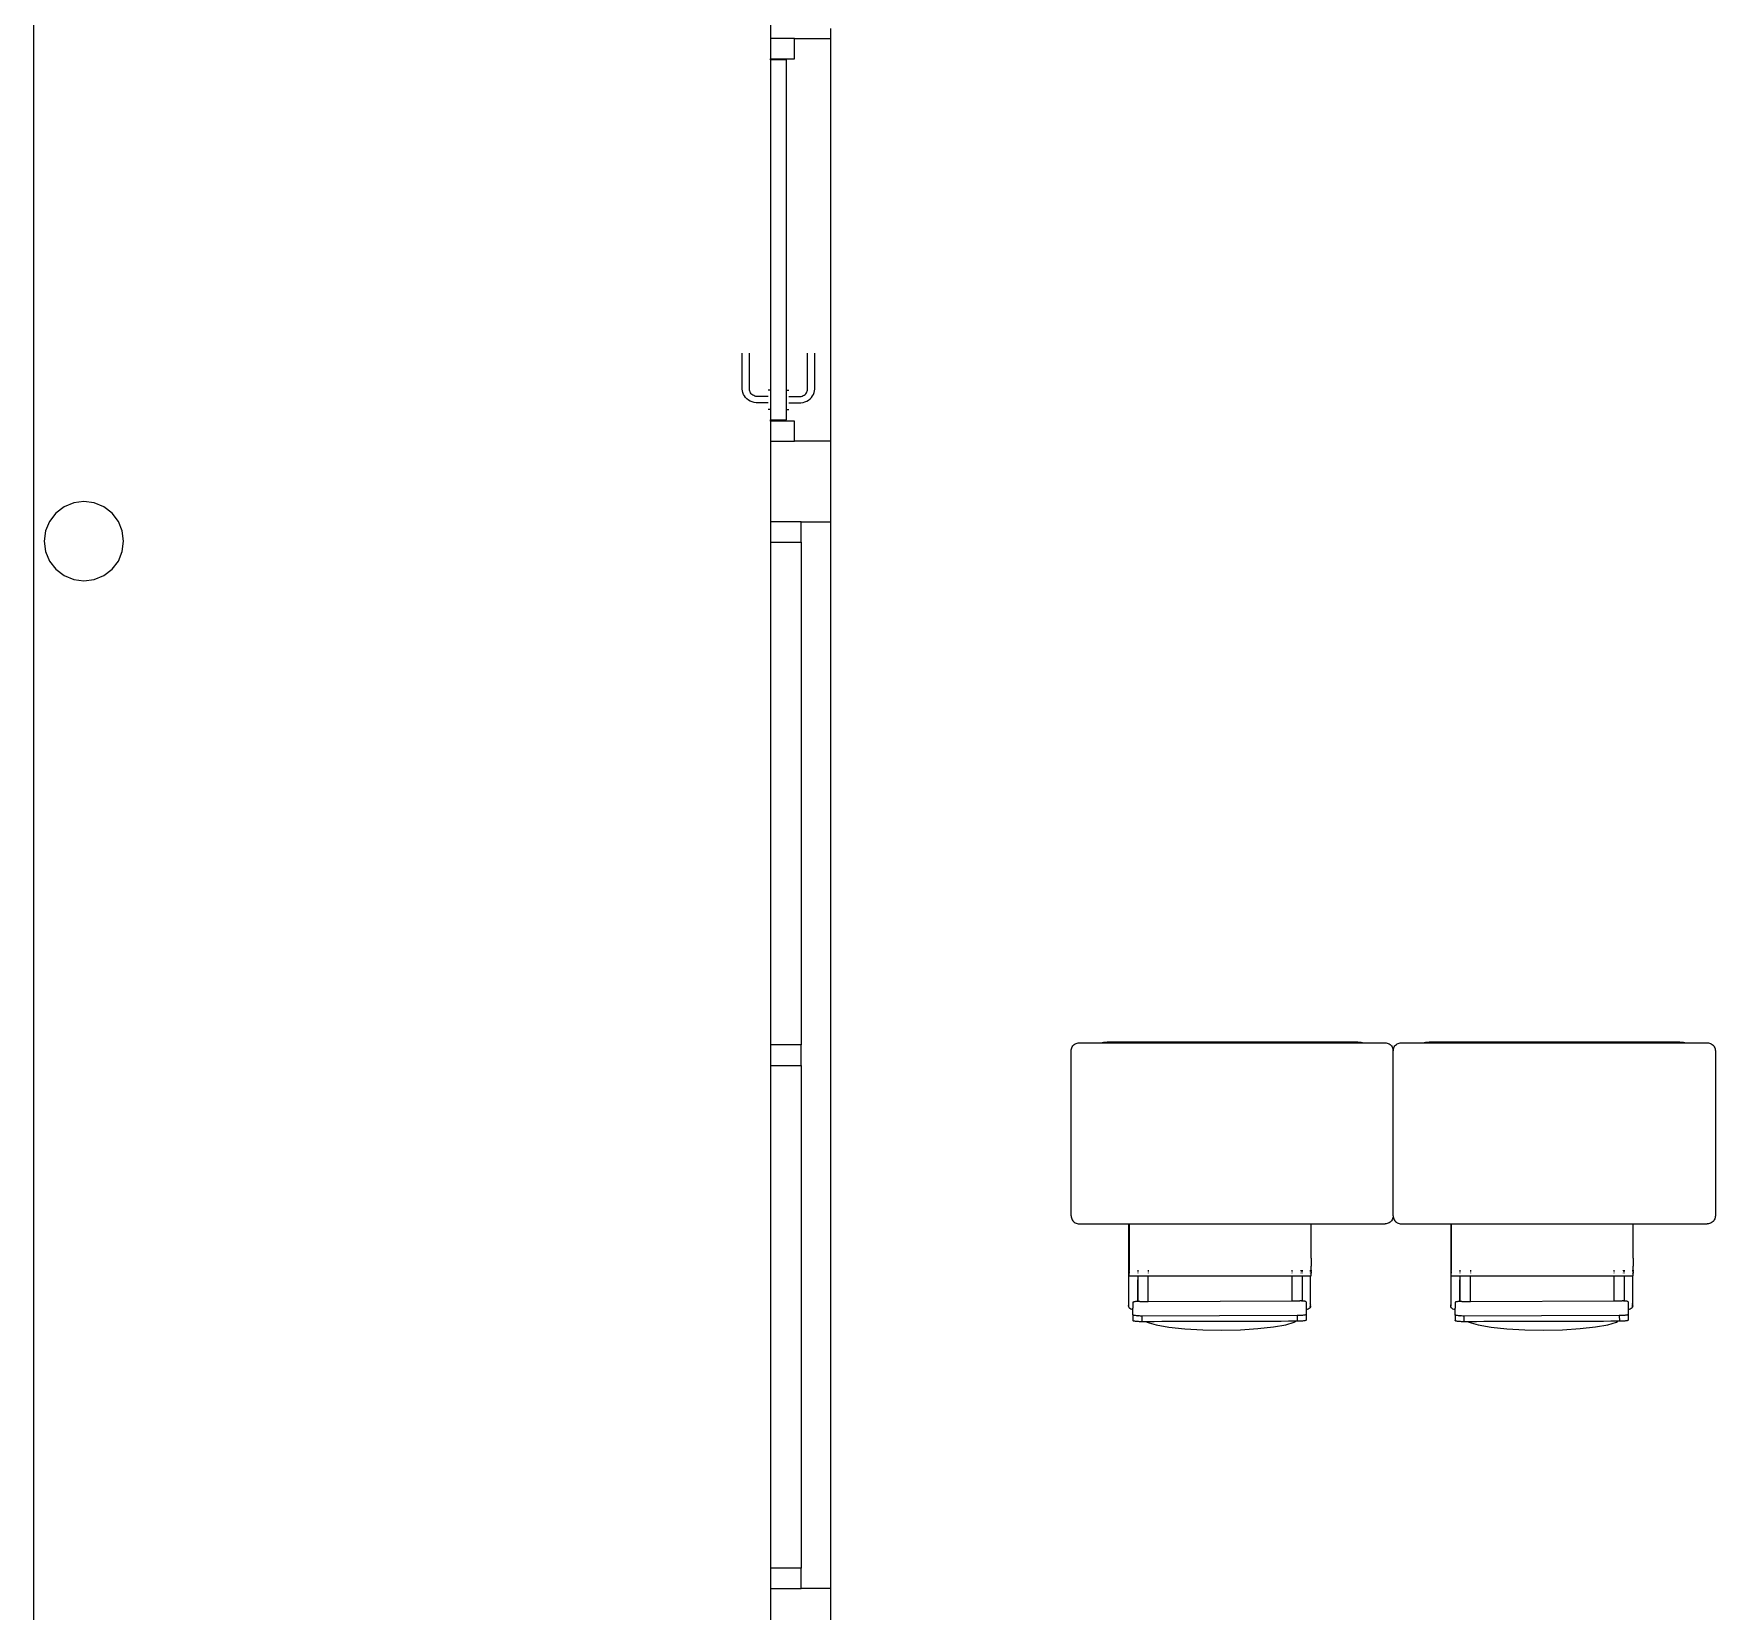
# Model space of a CAD drawing. Header units: metres. Extents: x -2 to 5.8, y -17.4 to 16.6.
# Drawn here: x -2.001 to 2.176, y -13.289 to -9.37 of the extents above; entities that cross this region are included whole.
import ezdxf

# ---------------------------------------------------------------- set-up
doc = ezdxf.new("R2010")
doc.units = ezdxf.units.M
doc.layers.add('SectionCutEdges', color=7, linetype='Continuous')

msp = doc.modelspace()

# ---------------------------------------------------------------- linework, layer by layer
for p, q in [((-2.0009, -1.232), (-2.0009, -17.377)), ((-0.0209, -10.382), (-0.0209, -9.382)), ((-0.1709, -9.435), (-0.1709, -9.432)), ((-0.2409, -10.2527), (-0.2409, -10.1632)), ((-0.2231, -10.2522), (-0.2231, -10.1632)), ((-0.0787, -10.2522), (-0.0787, -10.1632)), ((-0.0609, -10.2527), (-0.0609, -10.1632)), ((-0.2406, -10.2569), (-0.2409, -10.2527)), ((-0.2396, -10.2613), (-0.2406, -10.2569)), ((-0.2379, -10.2656), (-0.2396, -10.2613)), ((-0.2356, -10.2696), (-0.2379, -10.2656)), ((-0.2328, -10.2733), (-0.2356, -10.2696)), ((-0.2294, -10.2767), (-0.2328, -10.2733)), ((-0.2229, -10.2549), (-0.2231, -10.2522)), ((-0.2224, -10.2573), (-0.2229, -10.2549)), ((-0.2214, -10.2597), (-0.2224, -10.2573)), ((-0.2202, -10.2619), (-0.2214, -10.2597)), ((-0.2186, -10.2639), (-0.2202, -10.2619)), ((-0.2168, -10.2658), (-0.2186, -10.2639)), ((-0.2146, -10.2674), (-0.2168, -10.2658)), ((-0.2123, -10.2688), (-0.2146, -10.2674)), ((-0.2097, -10.2699), (-0.2123, -10.2688)), ((-0.2071, -10.2706), (-0.2097, -10.2699)), ((-0.2043, -10.2711), (-0.2071, -10.2706)), ((-0.2012, -10.2713), (-0.2043, -10.2711)), ((-0.1764, -10.2713), (-0.2012, -10.2713)), ((-0.1709, -10.2549), (-0.1764, -10.2549)), ((-0.1309, -10.2549), (-0.1253, -10.2549)), ((-0.1253, -10.2713), (-0.1006, -10.2713)), ((-0.1006, -10.2713), (-0.0975, -10.2711)), ((-0.0975, -10.2711), (-0.0947, -10.2706)), ((-0.0947, -10.2706), (-0.0921, -10.2699)), ((-0.0921, -10.2699), (-0.0895, -10.2688)), ((-0.0895, -10.2688), (-0.0872, -10.2674)), ((-0.0872, -10.2674), (-0.085, -10.2658)), ((-0.085, -10.2658), (-0.0832, -10.2639)), ((-0.0832, -10.2639), (-0.0816, -10.2619)), ((-0.0816, -10.2619), (-0.0803, -10.2597)), ((-0.0803, -10.2597), (-0.0794, -10.2573)), ((-0.0794, -10.2573), (-0.0789, -10.2549)), ((-0.0789, -10.2549), (-0.0787, -10.2522)), ((-0.0724, -10.2767), (-0.069, -10.2733)), ((-0.069, -10.2733), (-0.0662, -10.2696)), ((-0.0662, -10.2696), (-0.0639, -10.2656)), ((-0.0639, -10.2656), (-0.0622, -10.2613)), ((-0.0622, -10.2613), (-0.0612, -10.2569)), ((-0.0612, -10.2569), (-0.0609, -10.2527)), ((-0.2255, -10.2797), (-0.2294, -10.2767)), ((-0.2212, -10.2822), (-0.2255, -10.2797)), ((-0.2166, -10.2842), (-0.2212, -10.2822)), ((-0.2117, -10.2856), (-0.2166, -10.2842)), ((-0.2066, -10.2865), (-0.2117, -10.2856)), ((-0.2017, -10.2867), (-0.2066, -10.2865)), ((-0.1764, -10.2867), (-0.2017, -10.2867)), ((-0.1709, -10.3032), (-0.1764, -10.3032)), ((-0.1309, -10.3032), (-0.1253, -10.3032)), ((-0.1253, -10.2867), (-0.1, -10.2867)), ((-0.1, -10.2867), (-0.0952, -10.2865)), ((-0.0952, -10.2865), (-0.0901, -10.2856)), ((-0.0901, -10.2856), (-0.0852, -10.2842)), ((-0.0852, -10.2842), (-0.0806, -10.2822)), ((-0.0806, -10.2822), (-0.0763, -10.2797)), ((-0.0763, -10.2797), (-0.0724, -10.2767)), ((-0.1709, -10.332), (-0.1709, -10.329)), ((-0.0209, -13.232), (-0.0209, -10.582)), ((-0.0947, -10.6328), (-0.0947, -11.8816)), ((0.5758, -11.8962), (0.576, -11.8936)), ((0.5758, -12.3062), (0.5758, -11.8962)), ((0.576, -11.8936), (0.5765, -11.891)), ((0.5765, -11.891), (0.5773, -11.8885)), ((0.5773, -11.8885), (0.5785, -11.8862)), ((0.5785, -11.8862), (0.58, -11.884)), ((0.58, -11.884), (0.5817, -11.882)), ((0.5817, -11.882), (0.5837, -11.8803)), ((0.5837, -11.8803), (0.5858, -11.8789)), ((0.5858, -11.8789), (0.5882, -11.8777)), ((0.5882, -11.8777), (0.5906, -11.8769)), ((0.5906, -11.8769), (0.5932, -11.8764)), ((0.5932, -11.8764), (0.5958, -11.8762)), ((0.5958, -11.8762), (0.6493, -11.8762)), ((0.6493, -11.8762), (0.6561, -11.8748)), ((0.6493, -11.8762), (1.3032, -11.8762)), ((0.6561, -11.8748), (0.6649, -11.8742)), ((0.6649, -11.8742), (1.2876, -11.8742)), ((1.2876, -11.8742), (1.2964, -11.8748)), ((1.2964, -11.8748), (1.3032, -11.8762)), ((1.3032, -11.8762), (1.3558, -11.8762)), ((1.3558, -11.8762), (1.3584, -11.8764)), ((1.3584, -11.8764), (1.361, -11.8769)), ((1.361, -11.8769), (1.3635, -11.8777)), ((1.3635, -11.8777), (1.3658, -11.8789)), ((1.3658, -11.8789), (1.368, -11.8803)), ((1.368, -11.8803), (1.37, -11.882)), ((1.37, -11.882), (1.3717, -11.884)), ((1.3717, -11.884), (1.3731, -11.8862)), ((1.3731, -11.8862), (1.3743, -11.8885)), ((1.3743, -11.8885), (1.3751, -11.891)), ((1.3751, -11.891), (1.3757, -11.8936)), ((1.3757, -11.8936), (1.3758, -11.8962)), ((1.3758, -11.8962), (1.376, -11.8936)), ((1.3758, -12.3062), (1.3758, -11.8962)), ((1.376, -11.8936), (1.3765, -11.891)), ((1.3765, -11.891), (1.3773, -11.8885)), ((1.3773, -11.8885), (1.3785, -11.8862)), ((1.3785, -11.8862), (1.38, -11.884)), ((1.38, -11.884), (1.3817, -11.882)), ((1.3817, -11.882), (1.3837, -11.8803)), ((1.3837, -11.8803), (1.3858, -11.8789)), ((1.3858, -11.8789), (1.3882, -11.8777)), ((1.3882, -11.8777), (1.3906, -11.8769)), ((1.3906, -11.8769), (1.3932, -11.8764)), ((1.3932, -11.8764), (1.3958, -11.8762)), ((1.3958, -11.8762), (1.4493, -11.8762)), ((1.4493, -11.8762), (1.4561, -11.8748)), ((1.4493, -11.8762), (2.1032, -11.8762)), ((1.4561, -11.8748), (1.4649, -11.8742)), ((1.4649, -11.8742), (2.0876, -11.8742)), ((2.0876, -11.8742), (2.0964, -11.8748)), ((2.0964, -11.8748), (2.1032, -11.8762)), ((2.1032, -11.8762), (2.1558, -11.8762)), ((2.1558, -11.8762), (2.1584, -11.8764)), ((2.1584, -11.8764), (2.161, -11.8769)), ((2.161, -11.8769), (2.1635, -11.8777)), ((2.1635, -11.8777), (2.1658, -11.8789)), ((2.1658, -11.8789), (2.168, -11.8803)), ((2.168, -11.8803), (2.17, -11.882)), ((2.17, -11.882), (2.1717, -11.884)), ((2.1717, -11.884), (2.1731, -11.8862)), ((2.1731, -11.8862), (2.1743, -11.8885)), ((2.1743, -11.8885), (2.1751, -11.891)), ((2.1751, -11.891), (2.1757, -11.8936)), ((2.1757, -11.8936), (2.1758, -11.8962)), ((2.1758, -11.8962), (2.1758, -12.3062)), ((-0.0947, -11.9324), (-0.0947, -13.1812)), ((0.5758, -12.3062), (0.576, -12.3088)), ((0.576, -12.3088), (0.5765, -12.3114)), ((0.5765, -12.3114), (0.5773, -12.3138)), ((0.5773, -12.3138), (0.5785, -12.3162)), ((0.5785, -12.3162), (0.58, -12.3184)), ((0.58, -12.3184), (0.5817, -12.3203)), ((0.5817, -12.3203), (0.5837, -12.3221)), ((1.37, -12.3203), (1.368, -12.3221)), ((1.3717, -12.3184), (1.37, -12.3203)), ((1.3731, -12.3162), (1.3717, -12.3184)), ((1.3743, -12.3138), (1.3731, -12.3162)), ((1.3751, -12.3114), (1.3743, -12.3138)), ((1.3757, -12.3088), (1.3751, -12.3114)), ((1.3758, -12.3062), (1.3757, -12.3088)), ((1.3758, -12.3062), (1.376, -12.3088)), ((1.376, -12.3088), (1.3765, -12.3114)), ((1.3765, -12.3114), (1.3773, -12.3138)), ((1.3773, -12.3138), (1.3785, -12.3162)), ((1.3785, -12.3162), (1.38, -12.3184)), ((1.38, -12.3184), (1.3817, -12.3203)), ((1.3817, -12.3203), (1.3837, -12.3221)), ((2.17, -12.3203), (2.168, -12.3221)), ((2.1717, -12.3184), (2.17, -12.3203)), ((2.1731, -12.3162), (2.1717, -12.3184)), ((2.1743, -12.3138), (2.1731, -12.3162)), ((2.1751, -12.3114), (2.1743, -12.3138)), ((2.1757, -12.3088), (2.1751, -12.3114)), ((2.1758, -12.3062), (2.1757, -12.3088)), ((0.5837, -12.3221), (0.5858, -12.3235)), ((0.5858, -12.3235), (0.5882, -12.3247)), ((0.5882, -12.3247), (0.5906, -12.3255)), ((0.5906, -12.3255), (0.5932, -12.326)), ((0.5932, -12.326), (0.5958, -12.3262)), ((0.5958, -12.3262), (0.7186, -12.3262)), ((0.7186, -12.3262), (0.719, -12.3262)), ((0.7186, -12.3262), (0.7186, -12.5294)), ((0.719, -12.3262), (0.72, -12.3262)), ((0.72, -12.3262), (0.72, -12.411)), ((0.72, -12.3262), (1.172, -12.3262)), ((1.172, -12.411), (1.172, -12.3262)), ((1.172, -12.3262), (1.3558, -12.3262)), ((1.3584, -12.326), (1.3558, -12.3262)), ((1.361, -12.3255), (1.3584, -12.326)), ((1.3635, -12.3247), (1.361, -12.3255)), ((1.3658, -12.3235), (1.3635, -12.3247)), ((1.368, -12.3221), (1.3658, -12.3235)), ((1.3837, -12.3221), (1.3858, -12.3235)), ((1.3858, -12.3235), (1.3882, -12.3247)), ((1.3882, -12.3247), (1.3906, -12.3255)), ((1.3906, -12.3255), (1.3932, -12.326)), ((1.3932, -12.326), (1.3958, -12.3262)), ((1.3958, -12.3262), (1.5186, -12.3262)), ((1.5186, -12.3262), (1.519, -12.3262)), ((1.5186, -12.3262), (1.5186, -12.5294)), ((1.519, -12.3262), (1.52, -12.3262)), ((1.52, -12.3262), (1.52, -12.411)), ((1.52, -12.3262), (1.972, -12.3262)), ((1.972, -12.411), (1.972, -12.3262)), ((1.972, -12.3262), (2.1558, -12.3262)), ((2.1584, -12.326), (2.1558, -12.3262)), ((2.161, -12.3255), (2.1584, -12.326)), ((2.1635, -12.3247), (2.161, -12.3255)), ((2.1658, -12.3235), (2.1635, -12.3247)), ((2.168, -12.3221), (2.1658, -12.3235)), ((0.72, -12.411), (0.72, -12.421)), ((0.72, -12.421), (0.72, -12.4262)), ((0.72, -12.4262), (0.72, -12.4313)), ((0.72, -12.4313), (0.72, -12.4315)), ((0.72, -12.4315), (0.72, -12.4339)), ((0.72, -12.4339), (0.72, -12.4365)), ((0.72, -12.4365), (0.72, -12.4366)), ((0.72, -12.4366), (0.72, -12.439)), ((0.72, -12.439), (0.72, -12.4414)), ((0.72, -12.4414), (0.72, -12.4416)), ((0.72, -12.4425), (0.72, -12.4416)), ((0.72, -12.4425), (0.72, -12.4431)), ((0.72, -12.4443), (0.72, -12.4431)), ((0.72, -12.4443), (0.72, -12.4449)), ((0.72, -12.4449), (0.72, -12.4455)), ((0.72, -12.4455), (0.72, -12.4461)), ((0.72, -12.4461), (0.72, -12.4463)), ((0.72, -12.4463), (0.72, -12.4467)), ((0.7416, -12.4414), (0.7416, -12.4425)), ((0.7416, -12.4431), (0.7416, -12.4443)), ((0.7416, -12.4449), (0.7416, -12.4455)), ((0.7419, -12.4425), (0.7419, -12.4414)), ((0.7419, -12.4443), (0.7419, -12.4431)), ((0.7419, -12.4455), (0.7419, -12.4449)), ((0.7675, -12.4414), (0.7675, -12.4425)), ((0.7675, -12.4431), (0.7675, -12.4443)), ((0.7675, -12.4449), (0.7675, -12.4455)), ((1.1244, -12.4425), (1.1244, -12.4414)), ((1.1244, -12.4443), (1.1244, -12.4431)), ((1.1244, -12.4455), (1.1244, -12.4449)), ((1.1473, -12.4425), (1.1473, -12.4414)), ((1.1473, -12.4431), (1.1473, -12.4443)), ((1.1473, -12.4455), (1.1473, -12.4449)), ((1.1503, -12.4425), (1.1503, -12.4414)), ((1.1503, -12.4443), (1.1503, -12.4431)), ((1.1503, -12.4455), (1.1503, -12.4449)), ((1.1706, -12.4425), (1.1706, -12.4414)), ((1.1706, -12.4443), (1.1706, -12.4431)), ((1.1706, -12.4455), (1.1706, -12.4449)), ((1.172, -12.411), (1.172, -12.4313)), ((1.172, -12.4339), (1.172, -12.4313)), ((1.172, -12.4365), (1.172, -12.4339)), ((1.172, -12.439), (1.172, -12.4365)), ((1.172, -12.4414), (1.172, -12.439)), ((1.172, -12.4414), (1.172, -12.4425)), ((1.172, -12.4425), (1.172, -12.4431)), ((1.172, -12.4443), (1.172, -12.4431)), ((1.172, -12.4443), (1.172, -12.4449)), ((1.172, -12.4449), (1.172, -12.4455)), ((1.172, -12.4455), (1.172, -12.4461)), ((1.172, -12.4461), (1.172, -12.4467)), ((1.52, -12.411), (1.52, -12.421)), ((1.52, -12.421), (1.52, -12.4262)), ((1.52, -12.4262), (1.52, -12.4313)), ((1.52, -12.4313), (1.52, -12.4315)), ((1.52, -12.4315), (1.52, -12.4339)), ((1.52, -12.4339), (1.52, -12.4365)), ((1.52, -12.4365), (1.52, -12.4366)), ((1.52, -12.4366), (1.52, -12.439)), ((1.52, -12.439), (1.52, -12.4414)), ((1.52, -12.4414), (1.52, -12.4416)), ((1.52, -12.4425), (1.52, -12.4416)), ((1.52, -12.4425), (1.52, -12.4431)), ((1.52, -12.4443), (1.52, -12.4431)), ((1.52, -12.4443), (1.52, -12.4449)), ((1.52, -12.4449), (1.52, -12.4455)), ((1.52, -12.4455), (1.52, -12.4461)), ((1.52, -12.4461), (1.52, -12.4463)), ((1.52, -12.4463), (1.52, -12.4467)), ((1.5416, -12.4414), (1.5416, -12.4425)), ((1.5416, -12.4431), (1.5416, -12.4443)), ((1.5416, -12.4449), (1.5416, -12.4455)), ((1.5419, -12.4425), (1.5419, -12.4414)), ((1.5419, -12.4443), (1.5419, -12.4431)), ((1.5419, -12.4455), (1.5419, -12.4449)), ((1.5675, -12.4414), (1.5675, -12.4425)), ((1.5675, -12.4431), (1.5675, -12.4443)), ((1.5675, -12.4449), (1.5675, -12.4455)), ((1.9244, -12.4425), (1.9244, -12.4414)), ((1.9244, -12.4443), (1.9244, -12.4431)), ((1.9244, -12.4455), (1.9244, -12.4449)), ((1.9473, -12.4425), (1.9473, -12.4414)), ((1.9473, -12.4431), (1.9473, -12.4443)), ((1.9473, -12.4455), (1.9473, -12.4449)), ((1.9503, -12.4425), (1.9503, -12.4414)), ((1.9503, -12.4443), (1.9503, -12.4431)), ((1.9503, -12.4455), (1.9503, -12.4449)), ((1.9706, -12.4425), (1.9706, -12.4414)), ((1.9706, -12.4443), (1.9706, -12.4431)), ((1.9706, -12.4455), (1.9706, -12.4449)), ((1.972, -12.411), (1.972, -12.4313)), ((1.972, -12.4339), (1.972, -12.4313)), ((1.972, -12.4365), (1.972, -12.4339)), ((1.972, -12.439), (1.972, -12.4365)), ((1.972, -12.4414), (1.972, -12.439)), ((1.972, -12.4414), (1.972, -12.4425)), ((1.972, -12.4425), (1.972, -12.4431)), ((1.972, -12.4443), (1.972, -12.4431)), ((1.972, -12.4443), (1.972, -12.4449)), ((1.972, -12.4449), (1.972, -12.4455)), ((1.972, -12.4455), (1.972, -12.4461)), ((1.972, -12.4461), (1.972, -12.4467)), ((0.72, -12.4467), (0.72, -12.4473)), ((0.72, -12.4473), (0.72, -12.4478)), ((0.72, -12.4478), (0.72, -12.4484)), ((0.72, -12.4507), (0.72, -12.4484)), ((0.72, -12.4547), (0.72, -12.4507)), ((0.72, -12.4547), (0.72, -12.455)), ((0.72, -12.455), (0.7201, -12.455)), ((0.7201, -12.455), (0.7202, -12.455)), ((0.7202, -12.455), (0.7219, -12.455)), ((0.7219, -12.455), (0.7242, -12.455)), ((0.7242, -12.455), (0.727, -12.455)), ((0.727, -12.455), (0.73, -12.455)), ((0.73, -12.455), (0.7331, -12.455)), ((0.7331, -12.455), (0.7359, -12.455)), ((0.7359, -12.455), (0.7384, -12.455)), ((0.7384, -12.455), (0.7403, -12.455)), ((0.7403, -12.455), (0.7416, -12.455)), ((0.7416, -12.4467), (0.7416, -12.4473)), ((0.7416, -12.4478), (0.7416, -12.4484)), ((0.7416, -12.455), (0.7416, -12.4561)), ((0.7416, -12.455), (0.7419, -12.455)), ((0.7416, -12.4561), (0.7416, -12.4591)), ((0.7416, -12.4591), (0.7416, -12.4615)), ((0.7416, -12.4615), (0.7416, -12.4635)), ((0.7416, -12.4635), (0.7416, -12.4649)), ((0.7416, -12.5188), (0.7416, -12.4649)), ((0.7419, -12.4473), (0.7419, -12.4467)), ((0.7419, -12.4484), (0.7419, -12.4478)), ((0.7419, -12.4576), (0.7419, -12.455)), ((0.7419, -12.455), (0.7419, -12.455)), ((0.7419, -12.455), (0.7434, -12.455)), ((0.7419, -12.46), (0.7419, -12.4576)), ((0.7419, -12.4619), (0.7419, -12.46)), ((0.7419, -12.4632), (0.7419, -12.4619)), ((0.7419, -12.5188), (0.7419, -12.4632)), ((0.7434, -12.455), (0.7454, -12.455)), ((0.7454, -12.455), (0.7481, -12.455)), ((0.7481, -12.455), (0.7512, -12.455)), ((0.7512, -12.455), (0.7546, -12.455)), ((0.7546, -12.455), (0.7579, -12.455)), ((0.7579, -12.455), (0.7611, -12.455)), ((0.7611, -12.455), (0.7637, -12.455)), ((0.7637, -12.455), (0.7658, -12.455)), ((0.7658, -12.455), (0.7671, -12.455)), ((0.7671, -12.455), (0.7675, -12.455)), ((0.7675, -12.4467), (0.7675, -12.4473)), ((0.7675, -12.4478), (0.7675, -12.4484)), ((0.7675, -12.455), (1.1244, -12.455)), ((0.7675, -12.5186), (0.7675, -12.455)), ((1.1244, -12.4473), (1.1244, -12.4467)), ((1.1244, -12.4484), (1.1244, -12.4478)), ((1.1244, -12.455), (1.1249, -12.455)), ((1.1244, -12.5177), (1.1244, -12.455)), ((1.1249, -12.455), (1.1261, -12.455)), ((1.1261, -12.455), (1.1282, -12.455)), ((1.1282, -12.455), (1.1309, -12.455)), ((1.1309, -12.455), (1.134, -12.455)), ((1.134, -12.455), (1.1374, -12.455)), ((1.1374, -12.455), (1.1407, -12.455)), ((1.1407, -12.455), (1.1438, -12.455)), ((1.1438, -12.455), (1.1465, -12.455)), ((1.1465, -12.455), (1.1486, -12.455)), ((1.1473, -12.4473), (1.1473, -12.4467)), ((1.1473, -12.4484), (1.1473, -12.4478)), ((1.1486, -12.455), (1.1488, -12.455)), ((1.1488, -12.455), (1.1491, -12.455)), ((1.1491, -12.455), (1.1499, -12.455)), ((1.1499, -12.455), (1.1503, -12.455)), ((1.1503, -12.4473), (1.1503, -12.4467)), ((1.1503, -12.4484), (1.1503, -12.4478)), ((1.1503, -12.456), (1.1503, -12.455)), ((1.1503, -12.455), (1.1506, -12.455)), ((1.1503, -12.4597), (1.1503, -12.456)), ((1.1503, -12.463), (1.1503, -12.4597)), ((1.1503, -12.4657), (1.1503, -12.463)), ((1.1503, -12.4678), (1.1503, -12.4657)), ((1.1503, -12.4693), (1.1503, -12.4678)), ((1.1503, -12.4701), (1.1503, -12.4693)), ((1.1503, -12.4854), (1.1503, -12.4701)), ((1.1503, -12.4996), (1.1503, -12.4854)), ((1.1506, -12.455), (1.1529, -12.455)), ((1.1529, -12.455), (1.1557, -12.455)), ((1.1557, -12.455), (1.1587, -12.455)), ((1.1587, -12.455), (1.1618, -12.455)), ((1.1618, -12.455), (1.1646, -12.455)), ((1.1646, -12.455), (1.167, -12.455)), ((1.167, -12.455), (1.1689, -12.455)), ((1.1689, -12.455), (1.1706, -12.455)), ((1.1706, -12.4473), (1.1706, -12.4467)), ((1.1706, -12.4484), (1.1706, -12.4478)), ((1.1706, -12.4575), (1.1706, -12.455)), ((1.1706, -12.455), (1.1706, -12.455)), ((1.1706, -12.455), (1.172, -12.455)), ((1.1706, -12.4599), (1.1706, -12.4575)), ((1.1706, -12.4618), (1.1706, -12.4599)), ((1.1706, -12.4631), (1.1706, -12.4618)), ((1.1706, -12.5297), (1.1706, -12.4631)), ((1.172, -12.4467), (1.172, -12.4473)), ((1.172, -12.4473), (1.172, -12.4478)), ((1.172, -12.4478), (1.172, -12.4484)), ((1.172, -12.455), (1.172, -12.4484)), ((1.52, -12.4467), (1.52, -12.4473)), ((1.52, -12.4473), (1.52, -12.4478)), ((1.52, -12.4478), (1.52, -12.4484)), ((1.52, -12.4507), (1.52, -12.4484)), ((1.52, -12.4547), (1.52, -12.4507)), ((1.52, -12.4547), (1.52, -12.455)), ((1.52, -12.455), (1.5201, -12.455)), ((1.5201, -12.455), (1.5202, -12.455)), ((1.5202, -12.455), (1.5219, -12.455)), ((1.5219, -12.455), (1.5242, -12.455)), ((1.5242, -12.455), (1.527, -12.455)), ((1.527, -12.455), (1.53, -12.455)), ((1.53, -12.455), (1.5331, -12.455)), ((1.5331, -12.455), (1.5359, -12.455)), ((1.5359, -12.455), (1.5384, -12.455)), ((1.5384, -12.455), (1.5403, -12.455)), ((1.5403, -12.455), (1.5416, -12.455)), ((1.5416, -12.4467), (1.5416, -12.4473)), ((1.5416, -12.4478), (1.5416, -12.4484)), ((1.5416, -12.455), (1.5416, -12.4561)), ((1.5416, -12.455), (1.5419, -12.455)), ((1.5416, -12.4561), (1.5416, -12.4591)), ((1.5416, -12.4591), (1.5416, -12.4615)), ((1.5416, -12.4615), (1.5416, -12.4635)), ((1.5416, -12.4635), (1.5416, -12.4649)), ((1.5416, -12.5188), (1.5416, -12.4649)), ((1.5419, -12.4473), (1.5419, -12.4467)), ((1.5419, -12.4484), (1.5419, -12.4478)), ((1.5419, -12.4576), (1.5419, -12.455)), ((1.5419, -12.455), (1.5419, -12.455)), ((1.5419, -12.455), (1.5434, -12.455)), ((1.5419, -12.46), (1.5419, -12.4576)), ((1.5419, -12.4619), (1.5419, -12.46)), ((1.5419, -12.4632), (1.5419, -12.4619)), ((1.5419, -12.5188), (1.5419, -12.4632)), ((1.5434, -12.455), (1.5454, -12.455)), ((1.5454, -12.455), (1.5481, -12.455)), ((1.5481, -12.455), (1.5512, -12.455)), ((1.5512, -12.455), (1.5546, -12.455)), ((1.5546, -12.455), (1.5579, -12.455)), ((1.5579, -12.455), (1.5611, -12.455)), ((1.5611, -12.455), (1.5637, -12.455)), ((1.5637, -12.455), (1.5658, -12.455)), ((1.5658, -12.455), (1.5671, -12.455)), ((1.5671, -12.455), (1.5675, -12.455)), ((1.5675, -12.4467), (1.5675, -12.4473)), ((1.5675, -12.4478), (1.5675, -12.4484)), ((1.5675, -12.455), (1.9244, -12.455)), ((1.5675, -12.5186), (1.5675, -12.455)), ((1.9244, -12.4473), (1.9244, -12.4467)), ((1.9244, -12.4484), (1.9244, -12.4478)), ((1.9244, -12.455), (1.9249, -12.455)), ((1.9244, -12.5177), (1.9244, -12.455)), ((1.9249, -12.455), (1.9261, -12.455)), ((1.9261, -12.455), (1.9282, -12.455)), ((1.9282, -12.455), (1.9309, -12.455)), ((1.9309, -12.455), (1.934, -12.455)), ((1.934, -12.455), (1.9374, -12.455)), ((1.9374, -12.455), (1.9407, -12.455)), ((1.9407, -12.455), (1.9438, -12.455)), ((1.9438, -12.455), (1.9465, -12.455)), ((1.9465, -12.455), (1.9486, -12.455)), ((1.9473, -12.4473), (1.9473, -12.4467)), ((1.9473, -12.4484), (1.9473, -12.4478)), ((1.9486, -12.455), (1.9488, -12.455)), ((1.9488, -12.455), (1.9491, -12.455)), ((1.9491, -12.455), (1.9499, -12.455)), ((1.9499, -12.455), (1.9503, -12.455)), ((1.9503, -12.4473), (1.9503, -12.4467)), ((1.9503, -12.4484), (1.9503, -12.4478)), ((1.9503, -12.456), (1.9503, -12.455)), ((1.9503, -12.455), (1.9506, -12.455)), ((1.9503, -12.4597), (1.9503, -12.456)), ((1.9503, -12.463), (1.9503, -12.4597)), ((1.9503, -12.4657), (1.9503, -12.463)), ((1.9503, -12.4678), (1.9503, -12.4657)), ((1.9503, -12.4693), (1.9503, -12.4678)), ((1.9503, -12.4701), (1.9503, -12.4693)), ((1.9503, -12.4854), (1.9503, -12.4701)), ((1.9503, -12.4996), (1.9503, -12.4854)), ((1.9506, -12.455), (1.9529, -12.455)), ((1.9529, -12.455), (1.9557, -12.455)), ((1.9557, -12.455), (1.9587, -12.455)), ((1.9587, -12.455), (1.9618, -12.455)), ((1.9618, -12.455), (1.9646, -12.455)), ((1.9646, -12.455), (1.967, -12.455)), ((1.967, -12.455), (1.9689, -12.455)), ((1.9689, -12.455), (1.9706, -12.455)), ((1.9706, -12.4473), (1.9706, -12.4467)), ((1.9706, -12.4484), (1.9706, -12.4478)), ((1.9706, -12.4575), (1.9706, -12.455)), ((1.9706, -12.455), (1.9706, -12.455)), ((1.9706, -12.455), (1.972, -12.455)), ((1.9706, -12.4599), (1.9706, -12.4575)), ((1.9706, -12.4618), (1.9706, -12.4599)), ((1.9706, -12.4631), (1.9706, -12.4618)), ((1.9706, -12.5297), (1.9706, -12.4631)), ((1.972, -12.4467), (1.972, -12.4473)), ((1.972, -12.4473), (1.972, -12.4478)), ((1.972, -12.4478), (1.972, -12.4484)), ((1.972, -12.455), (1.972, -12.4484)), ((0.7186, -12.5294), (0.719, -12.5275)), ((0.719, -12.532), (0.7186, -12.5294)), ((0.7293, -12.5209), (0.7292, -12.5212)), ((0.7292, -12.5212), (0.7292, -12.5355)), ((0.7298, -12.5206), (0.7293, -12.5209)), ((0.73, -12.5205), (0.7298, -12.5206)), ((0.7305, -12.5203), (0.73, -12.5205)), ((0.7315, -12.52), (0.7305, -12.5203)), ((0.7328, -12.5197), (0.7315, -12.52)), ((0.7331, -12.5196), (0.7328, -12.5197)), ((0.7343, -12.5194), (0.7331, -12.5196)), ((0.7359, -12.5192), (0.7343, -12.5194)), ((0.736, -12.5192), (0.7359, -12.5192)), ((0.7379, -12.519), (0.736, -12.5192)), ((0.7384, -12.519), (0.7379, -12.519)), ((0.7399, -12.5189), (0.7384, -12.519)), ((0.7403, -12.5188), (0.7399, -12.5189)), ((0.7415, -12.5188), (0.7403, -12.5188)), ((0.7416, -12.5188), (0.7415, -12.5188)), ((0.7419, -12.5188), (0.7416, -12.5188)), ((0.742, -12.5188), (0.7419, -12.5188)), ((0.7434, -12.5187), (0.742, -12.5188)), ((0.7443, -12.5187), (0.7434, -12.5187)), ((0.7454, -12.5187), (0.7443, -12.5187)), ((0.7465, -12.5187), (0.7454, -12.5187)), ((0.7465, -12.5187), (0.7481, -12.5187)), ((0.7481, -12.5187), (0.7512, -12.5186)), ((0.7512, -12.5186), (0.7546, -12.5186)), ((0.7546, -12.5186), (0.7579, -12.5186)), ((0.7579, -12.5186), (0.7611, -12.5186)), ((0.7611, -12.5186), (0.7637, -12.5186)), ((0.7637, -12.5186), (0.7658, -12.5186)), ((0.7658, -12.5186), (0.7658, -12.5186)), ((0.7658, -12.5186), (0.7671, -12.5186)), ((0.7671, -12.5186), (0.7675, -12.5186)), ((0.7675, -12.5186), (1.1244, -12.5177)), ((1.1244, -12.5177), (1.1249, -12.5177)), ((1.1249, -12.5177), (1.1261, -12.5177)), ((1.1261, -12.5177), (1.1282, -12.5177)), ((1.1282, -12.5177), (1.1309, -12.5177)), ((1.1309, -12.5177), (1.134, -12.5177)), ((1.134, -12.5177), (1.1374, -12.5177)), ((1.1374, -12.5177), (1.1407, -12.5177)), ((1.1407, -12.5177), (1.1438, -12.5177)), ((1.1438, -12.5177), (1.1441, -12.5177)), ((1.146, -12.5177), (1.1441, -12.5177)), ((1.1473, -12.5177), (1.146, -12.5177)), ((1.1473, -12.5177), (1.1473, -12.5172)), ((1.1477, -12.5177), (1.1473, -12.5177)), ((1.1479, -12.5177), (1.1477, -12.5177)), ((1.148, -12.5177), (1.1479, -12.5177)), ((1.1486, -12.5178), (1.148, -12.5177)), ((1.1488, -12.5178), (1.1486, -12.5178)), ((1.1499, -12.5178), (1.1488, -12.5178)), ((1.1503, -12.5179), (1.1499, -12.5178)), ((1.1503, -12.5125), (1.1503, -12.4996)), ((1.1503, -12.5179), (1.1503, -12.5125)), ((1.1506, -12.5179), (1.1503, -12.5179)), ((1.1516, -12.518), (1.1506, -12.5179)), ((1.1529, -12.5181), (1.1516, -12.518)), ((1.1533, -12.5181), (1.1529, -12.5181)), ((1.1548, -12.5183), (1.1533, -12.5181)), ((1.1557, -12.5185), (1.1548, -12.5183)), ((1.1561, -12.5185), (1.1557, -12.5185)), ((1.1572, -12.5188), (1.1561, -12.5185)), ((1.1581, -12.519), (1.1572, -12.5188)), ((1.1587, -12.5193), (1.1581, -12.519)), ((1.1591, -12.5196), (1.1587, -12.5193)), ((1.1592, -12.5199), (1.1591, -12.5196)), ((1.1592, -12.5199), (1.1593, -12.5395)), ((1.1689, -12.5243), (1.1692, -12.5246)), ((1.1689, -12.5271), (1.1691, -12.5273)), ((1.1693, -12.5297), (1.1689, -12.5319)), ((1.1691, -12.5273), (1.1693, -12.5297)), ((1.1692, -12.5246), (1.1702, -12.5268)), ((1.1706, -12.5297), (1.1702, -12.5323)), ((1.5186, -12.5294), (1.519, -12.5275)), ((1.519, -12.532), (1.5186, -12.5294)), ((1.5293, -12.5209), (1.5292, -12.5212)), ((1.5292, -12.5212), (1.5292, -12.5355)), ((1.5298, -12.5206), (1.5293, -12.5209)), ((1.53, -12.5205), (1.5298, -12.5206)), ((1.5305, -12.5203), (1.53, -12.5205)), ((1.5315, -12.52), (1.5305, -12.5203)), ((1.5328, -12.5197), (1.5315, -12.52)), ((1.5331, -12.5196), (1.5328, -12.5197)), ((1.5343, -12.5194), (1.5331, -12.5196)), ((1.5359, -12.5192), (1.5343, -12.5194)), ((1.536, -12.5192), (1.5359, -12.5192)), ((1.5379, -12.519), (1.536, -12.5192)), ((1.5384, -12.519), (1.5379, -12.519)), ((1.5399, -12.5189), (1.5384, -12.519)), ((1.5403, -12.5188), (1.5399, -12.5189)), ((1.5415, -12.5188), (1.5403, -12.5188)), ((1.5416, -12.5188), (1.5415, -12.5188)), ((1.5419, -12.5188), (1.5416, -12.5188)), ((1.542, -12.5188), (1.5419, -12.5188)), ((1.5434, -12.5187), (1.542, -12.5188)), ((1.5443, -12.5187), (1.5434, -12.5187)), ((1.5454, -12.5187), (1.5443, -12.5187)), ((1.5465, -12.5187), (1.5454, -12.5187)), ((1.5465, -12.5187), (1.5481, -12.5187)), ((1.5481, -12.5187), (1.5512, -12.5186)), ((1.5512, -12.5186), (1.5546, -12.5186)), ((1.5546, -12.5186), (1.5579, -12.5186)), ((1.5579, -12.5186), (1.5611, -12.5186)), ((1.5611, -12.5186), (1.5637, -12.5186)), ((1.5637, -12.5186), (1.5658, -12.5186)), ((1.5658, -12.5186), (1.5658, -12.5186)), ((1.5658, -12.5186), (1.5671, -12.5186)), ((1.5671, -12.5186), (1.5675, -12.5186)), ((1.5675, -12.5186), (1.9244, -12.5177)), ((1.9244, -12.5177), (1.9249, -12.5177)), ((1.9249, -12.5177), (1.9261, -12.5177)), ((1.9261, -12.5177), (1.9282, -12.5177)), ((1.9282, -12.5177), (1.9309, -12.5177)), ((1.9309, -12.5177), (1.934, -12.5177)), ((1.934, -12.5177), (1.9374, -12.5177)), ((1.9374, -12.5177), (1.9407, -12.5177)), ((1.9407, -12.5177), (1.9438, -12.5177)), ((1.9438, -12.5177), (1.9441, -12.5177)), ((1.946, -12.5177), (1.9441, -12.5177)), ((1.9473, -12.5177), (1.946, -12.5177)), ((1.9473, -12.5177), (1.9473, -12.5172)), ((1.9477, -12.5177), (1.9473, -12.5177)), ((1.9479, -12.5177), (1.9477, -12.5177)), ((1.948, -12.5177), (1.9479, -12.5177)), ((1.9486, -12.5178), (1.948, -12.5177)), ((1.9488, -12.5178), (1.9486, -12.5178)), ((1.9499, -12.5178), (1.9488, -12.5178)), ((1.9503, -12.5179), (1.9499, -12.5178)), ((1.9503, -12.5125), (1.9503, -12.4996)), ((1.9503, -12.5179), (1.9503, -12.5125)), ((1.9506, -12.5179), (1.9503, -12.5179)), ((1.9516, -12.518), (1.9506, -12.5179)), ((1.9529, -12.5181), (1.9516, -12.518)), ((1.9533, -12.5181), (1.9529, -12.5181)), ((1.9548, -12.5183), (1.9533, -12.5181)), ((1.9557, -12.5185), (1.9548, -12.5183)), ((1.9561, -12.5185), (1.9557, -12.5185)), ((1.9572, -12.5188), (1.9561, -12.5185)), ((1.9581, -12.519), (1.9572, -12.5188)), ((1.9587, -12.5193), (1.9581, -12.519)), ((1.9591, -12.5196), (1.9587, -12.5193)), ((1.9592, -12.5199), (1.9591, -12.5196)), ((1.9592, -12.5199), (1.9593, -12.5395)), ((1.9689, -12.5243), (1.9692, -12.5246)), ((1.9689, -12.5271), (1.9691, -12.5273)), ((1.9693, -12.5297), (1.9689, -12.5319)), ((1.9691, -12.5273), (1.9693, -12.5297)), ((1.9692, -12.5246), (1.9702, -12.5268)), ((1.9706, -12.5297), (1.9702, -12.5323)), ((0.7201, -12.5344), (0.719, -12.532)), ((0.7219, -12.5365), (0.7201, -12.5344)), ((0.7242, -12.5382), (0.7219, -12.5365)), ((0.727, -12.5392), (0.7242, -12.5382)), ((0.7292, -12.5395), (0.727, -12.5392)), ((0.7292, -12.5329), (0.7292, -12.5329)), ((0.7292, -12.5395), (0.7292, -12.5355)), ((0.7293, -12.5521), (0.7292, -12.5395)), ((0.7295, -12.5524), (0.7293, -12.5521)), ((0.7293, -12.5521), (0.7293, -12.5662)), ((0.7295, -12.5666), (0.7293, -12.5662)), ((0.73, -12.5528), (0.7295, -12.5524)), ((0.7301, -12.567), (0.7295, -12.5666)), ((0.731, -12.5532), (0.73, -12.5528)), ((0.731, -12.5674), (0.7301, -12.567)), ((0.7322, -12.5535), (0.731, -12.5532)), ((0.7323, -12.5677), (0.731, -12.5674)), ((0.7338, -12.5539), (0.7322, -12.5535)), ((0.7339, -12.568), (0.7323, -12.5677)), ((0.7357, -12.5541), (0.7338, -12.5539)), ((0.7358, -12.5683), (0.7339, -12.568)), ((0.7379, -12.5544), (0.7357, -12.5541)), ((0.7379, -12.5686), (0.7358, -12.5683)), ((0.7403, -12.5546), (0.7379, -12.5544)), ((0.7403, -12.5688), (0.7379, -12.5686)), ((0.7423, -12.5547), (0.7403, -12.5546)), ((0.7429, -12.5689), (0.7403, -12.5688)), ((0.7429, -12.556), (0.7423, -12.5547)), ((0.7429, -12.5548), (0.7423, -12.5547)), ((0.7456, -12.5549), (0.7429, -12.5548)), ((0.7429, -12.5561), (0.7429, -12.556)), ((0.7456, -12.5691), (0.7429, -12.5689)), ((0.7484, -12.555), (0.7456, -12.5549)), ((0.7485, -12.5691), (0.7456, -12.5691)), ((0.7513, -12.555), (0.7484, -12.555)), ((0.7513, -12.5691), (0.7485, -12.5691)), ((1.1373, -12.554), (0.7513, -12.555)), ((0.7513, -12.555), (0.7513, -12.5691)), ((0.7606, -12.5691), (0.7513, -12.5691)), ((0.7607, -12.5693), (0.7606, -12.5691)), ((0.7645, -12.5691), (0.7606, -12.5691)), ((0.7636, -12.5704), (0.7607, -12.5693)), ((0.7636, -12.5704), (0.7866, -12.5769)), ((0.7715, -12.5691), (0.7645, -12.5691)), ((0.7793, -12.5691), (0.7715, -12.5691)), ((0.7822, -12.5691), (0.7793, -12.5691)), ((0.801, -12.569), (0.7822, -12.5691)), ((0.8126, -12.569), (0.801, -12.569)), ((0.8259, -12.569), (0.8126, -12.569)), ((0.8545, -12.5689), (0.8259, -12.569)), ((0.8592, -12.5689), (0.8545, -12.5689)), ((0.9012, -12.5688), (0.8592, -12.5689)), ((0.9254, -12.5687), (0.9012, -12.5688)), ((0.9771, -12.5686), (0.9254, -12.5687)), ((0.9977, -12.5685), (0.9771, -12.5686)), ((1.0431, -12.5684), (0.9977, -12.5685)), ((1.0437, -12.5684), (1.0431, -12.5684)), ((1.0745, -12.5684), (1.0437, -12.5684)), ((1.0845, -12.5683), (1.0745, -12.5684)), ((1.0978, -12.5683), (1.0845, -12.5683)), ((1.1159, -12.5682), (1.0978, -12.5683)), ((1.1088, -12.5766), (1.13, -12.57)), ((1.1165, -12.5682), (1.1159, -12.5682)), ((1.1249, -12.5682), (1.1165, -12.5682)), ((1.1313, -12.5682), (1.1249, -12.5682)), ((1.13, -12.57), (1.133, -12.5688)), ((1.1338, -12.5682), (1.1313, -12.5682)), ((1.133, -12.5688), (1.1339, -12.5682)), ((1.1339, -12.5682), (1.1338, -12.5682)), ((1.1374, -12.5682), (1.1339, -12.5682)), ((1.1402, -12.554), (1.1373, -12.554)), ((1.1373, -12.554), (1.1374, -12.5682)), ((1.1403, -12.5682), (1.1374, -12.5682)), ((1.143, -12.5539), (1.1402, -12.554)), ((1.1431, -12.5681), (1.1403, -12.5682)), ((1.1458, -12.5538), (1.143, -12.5539)), ((1.1458, -12.5679), (1.1431, -12.5681)), ((1.1483, -12.5536), (1.1458, -12.5538)), ((1.1484, -12.5678), (1.1458, -12.5679)), ((1.1507, -12.5534), (1.1483, -12.5536)), ((1.1508, -12.5675), (1.1484, -12.5678)), ((1.1529, -12.5531), (1.1507, -12.5534)), ((1.1529, -12.5673), (1.1508, -12.5675)), ((1.1548, -12.5528), (1.1529, -12.5531)), ((1.1548, -12.567), (1.1529, -12.5673)), ((1.1564, -12.5525), (1.1548, -12.5528)), ((1.1564, -12.5667), (1.1548, -12.567)), ((1.1577, -12.5521), (1.1564, -12.5525)), ((1.1577, -12.5663), (1.1564, -12.5667)), ((1.1586, -12.5518), (1.1577, -12.5521)), ((1.1586, -12.5659), (1.1577, -12.5663)), ((1.1592, -12.5514), (1.1586, -12.5518)), ((1.1592, -12.5656), (1.1586, -12.5659)), ((1.1593, -12.551), (1.1592, -12.5514)), ((1.1594, -12.5652), (1.1592, -12.5656)), ((1.1618, -12.5392), (1.1593, -12.5395)), ((1.1593, -12.5395), (1.1593, -12.551)), ((1.1593, -12.551), (1.1594, -12.5652)), ((1.1646, -12.5383), (1.1618, -12.5392)), ((1.167, -12.5367), (1.1646, -12.5383)), ((1.1689, -12.5347), (1.167, -12.5367)), ((1.1702, -12.5323), (1.1689, -12.5347)), ((1.5201, -12.5344), (1.519, -12.532)), ((1.5219, -12.5365), (1.5201, -12.5344)), ((1.5242, -12.5382), (1.5219, -12.5365)), ((1.527, -12.5392), (1.5242, -12.5382)), ((1.5292, -12.5395), (1.527, -12.5392)), ((1.5292, -12.5329), (1.5292, -12.5329)), ((1.5292, -12.5395), (1.5292, -12.5355)), ((1.5293, -12.5521), (1.5292, -12.5395)), ((1.5295, -12.5524), (1.5293, -12.5521)), ((1.5293, -12.5521), (1.5293, -12.5662)), ((1.5295, -12.5666), (1.5293, -12.5662)), ((1.53, -12.5528), (1.5295, -12.5524)), ((1.5301, -12.567), (1.5295, -12.5666)), ((1.531, -12.5532), (1.53, -12.5528)), ((1.531, -12.5674), (1.5301, -12.567)), ((1.5322, -12.5535), (1.531, -12.5532)), ((1.5323, -12.5677), (1.531, -12.5674)), ((1.5338, -12.5539), (1.5322, -12.5535)), ((1.5339, -12.568), (1.5323, -12.5677)), ((1.5357, -12.5541), (1.5338, -12.5539)), ((1.5358, -12.5683), (1.5339, -12.568)), ((1.5379, -12.5544), (1.5357, -12.5541)), ((1.5379, -12.5686), (1.5358, -12.5683)), ((1.5403, -12.5546), (1.5379, -12.5544)), ((1.5403, -12.5688), (1.5379, -12.5686)), ((1.5423, -12.5547), (1.5403, -12.5546)), ((1.5429, -12.5689), (1.5403, -12.5688)), ((1.5429, -12.556), (1.5423, -12.5547)), ((1.5429, -12.5548), (1.5423, -12.5547)), ((1.5456, -12.5549), (1.5429, -12.5548)), ((1.5429, -12.5561), (1.5429, -12.556)), ((1.5456, -12.5691), (1.5429, -12.5689)), ((1.5484, -12.555), (1.5456, -12.5549)), ((1.5485, -12.5691), (1.5456, -12.5691)), ((1.5513, -12.555), (1.5484, -12.555)), ((1.5513, -12.5691), (1.5485, -12.5691)), ((1.9373, -12.554), (1.5513, -12.555)), ((1.5513, -12.555), (1.5513, -12.5691)), ((1.5606, -12.5691), (1.5513, -12.5691)), ((1.5607, -12.5693), (1.5606, -12.5691)), ((1.5645, -12.5691), (1.5606, -12.5691)), ((1.5636, -12.5704), (1.5607, -12.5693)), ((1.5636, -12.5704), (1.5866, -12.5769)), ((1.5715, -12.5691), (1.5645, -12.5691)), ((1.5793, -12.5691), (1.5715, -12.5691)), ((1.5822, -12.5691), (1.5793, -12.5691)), ((1.601, -12.569), (1.5822, -12.5691)), ((1.6126, -12.569), (1.601, -12.569)), ((1.6259, -12.569), (1.6126, -12.569)), ((1.6545, -12.5689), (1.6259, -12.569)), ((1.6592, -12.5689), (1.6545, -12.5689)), ((1.7012, -12.5688), (1.6592, -12.5689)), ((1.7254, -12.5687), (1.7012, -12.5688)), ((1.7771, -12.5686), (1.7254, -12.5687)), ((1.7977, -12.5685), (1.7771, -12.5686)), ((1.8431, -12.5684), (1.7977, -12.5685)), ((1.8437, -12.5684), (1.8431, -12.5684)), ((1.8745, -12.5684), (1.8437, -12.5684)), ((1.8845, -12.5683), (1.8745, -12.5684)), ((1.8978, -12.5683), (1.8845, -12.5683)), ((1.9159, -12.5682), (1.8978, -12.5683)), ((1.9088, -12.5766), (1.93, -12.57)), ((1.9165, -12.5682), (1.9159, -12.5682)), ((1.9249, -12.5682), (1.9165, -12.5682)), ((1.9313, -12.5682), (1.9249, -12.5682)), ((1.93, -12.57), (1.933, -12.5688)), ((1.9338, -12.5682), (1.9313, -12.5682)), ((1.933, -12.5688), (1.9339, -12.5682)), ((1.9339, -12.5682), (1.9338, -12.5682)), ((1.9374, -12.5682), (1.9339, -12.5682)), ((1.9402, -12.554), (1.9373, -12.554)), ((1.9373, -12.554), (1.9374, -12.5682)), ((1.9403, -12.5682), (1.9374, -12.5682)), ((1.943, -12.5539), (1.9402, -12.554)), ((1.9431, -12.5681), (1.9403, -12.5682)), ((1.9458, -12.5538), (1.943, -12.5539)), ((1.9458, -12.5679), (1.9431, -12.5681)), ((1.9483, -12.5536), (1.9458, -12.5538)), ((1.9484, -12.5678), (1.9458, -12.5679)), ((1.9507, -12.5534), (1.9483, -12.5536)), ((1.9508, -12.5675), (1.9484, -12.5678)), ((1.9529, -12.5531), (1.9507, -12.5534)), ((1.9529, -12.5673), (1.9508, -12.5675)), ((1.9548, -12.5528), (1.9529, -12.5531)), ((1.9548, -12.567), (1.9529, -12.5673)), ((1.9564, -12.5525), (1.9548, -12.5528)), ((1.9564, -12.5667), (1.9548, -12.567)), ((1.9577, -12.5521), (1.9564, -12.5525)), ((1.9577, -12.5663), (1.9564, -12.5667)), ((1.9586, -12.5518), (1.9577, -12.5521)), ((1.9586, -12.5659), (1.9577, -12.5663)), ((1.9592, -12.5514), (1.9586, -12.5518)), ((1.9592, -12.5656), (1.9586, -12.5659)), ((1.9593, -12.551), (1.9592, -12.5514)), ((1.9594, -12.5652), (1.9592, -12.5656)), ((1.9618, -12.5392), (1.9593, -12.5395)), ((1.9593, -12.5395), (1.9593, -12.551)), ((1.9593, -12.551), (1.9594, -12.5652)), ((1.9646, -12.5383), (1.9618, -12.5392)), ((1.967, -12.5367), (1.9646, -12.5383)), ((1.9689, -12.5347), (1.967, -12.5367)), ((1.9702, -12.5323), (1.9689, -12.5347)), ((0.7866, -12.5769), (0.8186, -12.5825)), ((0.8186, -12.5825), (0.858, -12.5866)), ((0.858, -12.5866), (0.9025, -12.5892)), ((0.9025, -12.5892), (0.9494, -12.5901)), ((0.9494, -12.5901), (0.9961, -12.5891)), ((0.9961, -12.5891), (1.0399, -12.5864)), ((1.0399, -12.5864), (1.0782, -12.5822)), ((1.0782, -12.5822), (1.1088, -12.5766)), ((1.5866, -12.5769), (1.6186, -12.5825)), ((1.6186, -12.5825), (1.658, -12.5866)), ((1.658, -12.5866), (1.7025, -12.5892)), ((1.7025, -12.5892), (1.7494, -12.5901)), ((1.7494, -12.5901), (1.7961, -12.5891)), ((1.7961, -12.5891), (1.8399, -12.5864)), ((1.8399, -12.5864), (1.8782, -12.5822)), ((1.8782, -12.5822), (1.9088, -12.5766))]:
    msp.add_line(p, q)
at = {"layer": 'SectionCutEdges'}
for p, q in [((-0.1709, -9.182), (-0.1709, -9.382)), ((-0.1709, -9.382), (-0.1709, -9.432)), ((-0.1109, -9.382), (-0.1709, -9.382)), ((-0.1109, -9.432), (-0.1109, -9.382)), ((-0.1109, -9.382), (-0.0209, -9.382)), ((-0.0209, -9.382), (-0.0209, -9.357)), ((-0.1709, -9.432), (-0.1109, -9.432)), ((-0.1309, -9.435), (-0.1709, -9.435)), ((-0.1709, -9.435), (-0.1709, -10.2549)), ((-0.1309, -10.2549), (-0.1309, -9.435)), ((-0.1709, -10.2549), (-0.1709, -10.2557)), ((-0.1709, -10.2557), (-0.1709, -10.2581)), ((-0.1709, -10.2581), (-0.1709, -10.262)), ((-0.1709, -10.262), (-0.1709, -10.267)), ((-0.1709, -10.267), (-0.1709, -10.2728)), ((-0.1709, -10.2728), (-0.1709, -10.279)), ((-0.1309, -10.2557), (-0.1309, -10.2549)), ((-0.1309, -10.2581), (-0.1309, -10.2557)), ((-0.1309, -10.262), (-0.1309, -10.2581)), ((-0.1309, -10.267), (-0.1309, -10.262)), ((-0.1309, -10.2728), (-0.1309, -10.267)), ((-0.1309, -10.279), (-0.1309, -10.2728)), ((-0.1709, -10.279), (-0.1709, -10.2853)), ((-0.1709, -10.2853), (-0.1709, -10.2911)), ((-0.1709, -10.2911), (-0.1709, -10.2961)), ((-0.1709, -10.2961), (-0.1709, -10.2999)), ((-0.1709, -10.2999), (-0.1709, -10.3023)), ((-0.1709, -10.3023), (-0.1709, -10.3032)), ((-0.1709, -10.3032), (-0.1709, -10.329)), ((-0.1309, -10.2853), (-0.1309, -10.279)), ((-0.1309, -10.2911), (-0.1309, -10.2853)), ((-0.1309, -10.2961), (-0.1309, -10.2911)), ((-0.1309, -10.2999), (-0.1309, -10.2961)), ((-0.1309, -10.3023), (-0.1309, -10.2999)), ((-0.1309, -10.3032), (-0.1309, -10.3023)), ((-0.1309, -10.329), (-0.1309, -10.3032)), ((-0.1709, -10.329), (-0.1309, -10.329)), ((-0.1709, -10.332), (-0.1709, -10.382)), ((-0.1109, -10.332), (-0.1709, -10.332)), ((-0.1109, -10.382), (-0.1109, -10.332)), ((-0.1709, -10.382), (-0.1709, -10.582)), ((-0.1709, -10.382), (-0.1109, -10.382)), ((-0.0209, -10.382), (-0.1109, -10.382)), ((-0.0209, -10.582), (-0.0209, -10.382)), ((-1.9456, -10.5606), (-1.9613, -10.581)), ((-1.9252, -10.5449), (-1.9456, -10.5606)), ((-1.9014, -10.5351), (-1.9252, -10.5449)), ((-1.8759, -10.5317), (-1.9014, -10.5351)), ((-1.8504, -10.5351), (-1.8759, -10.5317)), ((-1.8266, -10.5449), (-1.8504, -10.5351)), ((-1.8062, -10.5606), (-1.8266, -10.5449)), ((-1.7905, -10.581), (-1.8062, -10.5606)), ((-1.9711, -10.6048), (-1.9745, -10.6303)), ((-1.9613, -10.581), (-1.9711, -10.6048)), ((-1.7807, -10.6048), (-1.7905, -10.581)), ((-1.7773, -10.6303), (-1.7807, -10.6048)), ((-0.1709, -10.582), (-0.1709, -10.6328)), ((-0.0947, -10.582), (-0.1709, -10.582)), ((-0.0947, -10.6328), (-0.0947, -10.582)), ((-0.0947, -10.582), (-0.0209, -10.582)), ((-1.9745, -10.6303), (-1.9711, -10.6558)), ((-1.7807, -10.6558), (-1.7773, -10.6303)), ((-0.1709, -10.6328), (-0.0947, -10.6328)), ((-0.1709, -10.6328), (-0.1709, -11.8816)), ((-1.9711, -10.6558), (-1.9613, -10.6796)), ((-1.9613, -10.6796), (-1.9456, -10.7)), ((-1.8062, -10.7), (-1.7905, -10.6796)), ((-1.7905, -10.6796), (-1.7807, -10.6558)), ((-1.9456, -10.7), (-1.9252, -10.7157)), ((-1.9252, -10.7157), (-1.9014, -10.7255)), ((-1.9014, -10.7255), (-1.8759, -10.7289)), ((-1.8759, -10.7289), (-1.8504, -10.7255)), ((-1.8504, -10.7255), (-1.8266, -10.7157)), ((-1.8266, -10.7157), (-1.8062, -10.7)), ((-0.1709, -11.8816), (-0.1709, -11.9324)), ((-0.0947, -11.8816), (-0.1709, -11.8816)), ((-0.0947, -11.9324), (-0.0947, -11.8816)), ((-0.1709, -11.9324), (-0.0947, -11.9324)), ((-0.1709, -11.9324), (-0.1709, -13.1812)), ((-0.1709, -13.1812), (-0.1709, -13.232)), ((-0.0947, -13.1812), (-0.1709, -13.1812)), ((-0.0947, -13.232), (-0.0947, -13.1812)), ((-0.1709, -13.232), (-0.1709, -13.432)), ((-0.1709, -13.232), (-0.0947, -13.232)), ((-0.0209, -13.232), (-0.0947, -13.232)), ((-0.0209, -13.432), (-0.0209, -13.232))]:
    msp.add_line(p, q, dxfattribs=at)

doc.saveas('drawing.dxf')
